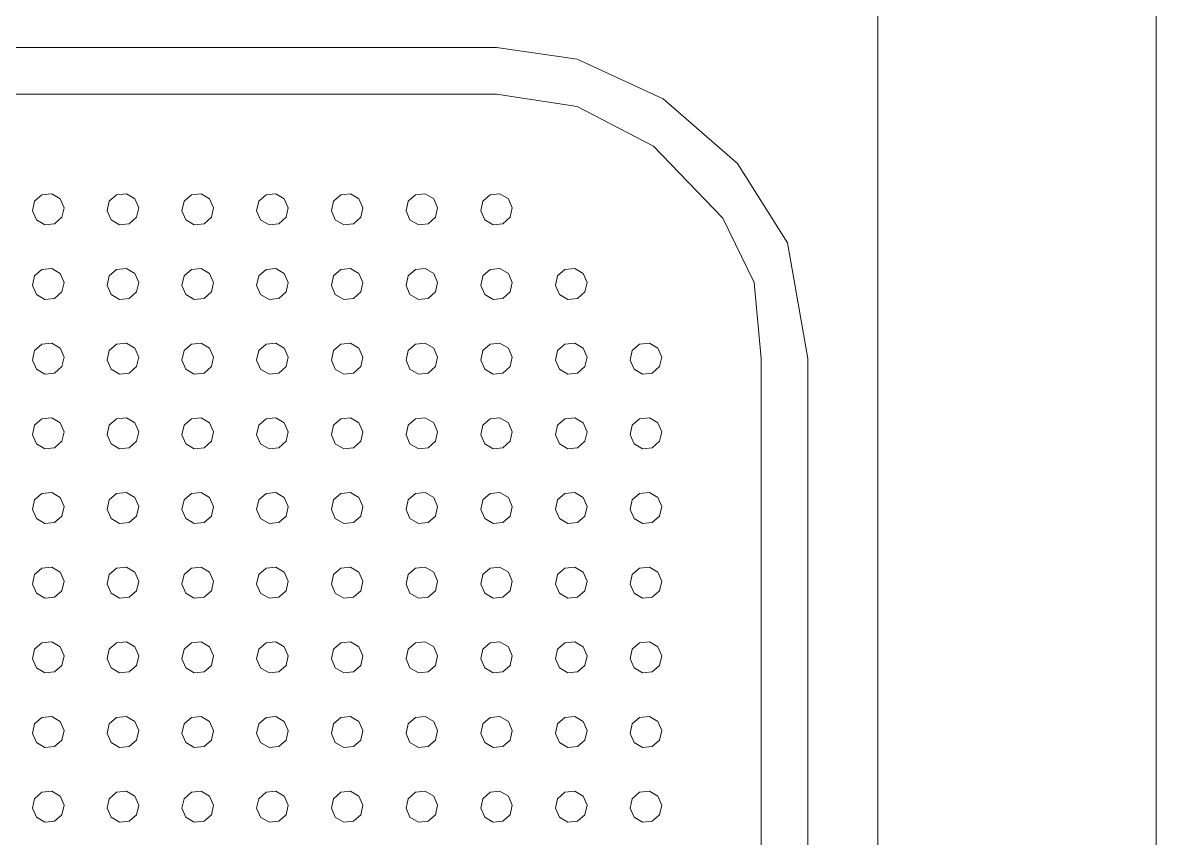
# Model space of a CAD drawing. Header units: millimetres. Extents: x -32 to 1412, y -324 to 2887.
# Drawn here: x 1036.881 to 1037.491, y 2053.491 to 2053.931 of the extents above; entities that cross this region are included whole.
import ezdxf

# ---------------------------------------------------------------- set-up
doc = ezdxf.new("R2010")
doc.units = ezdxf.units.MM
doc.header["$LTSCALE"] = 0.5
doc.layers.add('arquitetura', color=252, linetype='CONTINUOUS', lineweight=5)

msp = doc.modelspace()

# ---------------------------------------------------------------- linework, layer by layer
at = {"layer": 'arquitetura', "color": 252}
for p, q in [((1037.34123, 2053.20913), (1037.34123, 2054.90913)), ((1037.49123, 2053.05913), (1037.49123, 2054.90913)), ((1037.34123, 2053.95913), (1037.34123, 2053.20913)), ((1036.64527, 2053.91767), (1037.13581, 2053.91767)), ((1037.13581, 2053.91767), (1037.17924, 2053.9113)), ((1037.17924, 2053.9113), (1037.2256, 2053.88992)), ((1036.67043, 2053.89251), (1037.13581, 2053.89251)), ((1037.13581, 2053.89251), (1037.17924, 2053.88589)), ((1037.2256, 2053.88992), (1037.26555, 2053.85516)), ((1037.17924, 2053.88589), (1037.22035, 2053.86451)), ((1037.22035, 2053.86451), (1037.25774, 2053.82571)), ((1037.26555, 2053.85516), (1037.29257, 2053.81242)), ((1036.88582, 2053.82964), (1036.88696, 2053.83479)), ((1036.88696, 2053.83479), (1036.8909, 2053.83829)), ((1036.8909, 2053.83829), (1036.89616, 2053.8388)), ((1036.89616, 2053.8388), (1036.9007, 2053.83613)), ((1036.9007, 2053.83613), (1036.90281, 2053.83129)), ((1036.92607, 2053.82964), (1036.92721, 2053.83479)), ((1036.92721, 2053.83479), (1036.93115, 2053.83829)), ((1036.93115, 2053.83829), (1036.9364, 2053.8388)), ((1036.9364, 2053.8388), (1036.94095, 2053.83613)), ((1036.94095, 2053.83613), (1036.94306, 2053.83129)), ((1036.96632, 2053.82964), (1036.96746, 2053.83479)), ((1036.96746, 2053.83479), (1036.9714, 2053.83829)), ((1036.9714, 2053.83829), (1036.97665, 2053.8388)), ((1036.97665, 2053.8388), (1036.9812, 2053.83613)), ((1036.9812, 2053.83613), (1036.98331, 2053.83129)), ((1037.00657, 2053.82964), (1037.00771, 2053.83479)), ((1037.00771, 2053.83479), (1037.01165, 2053.83829)), ((1037.01165, 2053.83829), (1037.0169, 2053.8388)), ((1037.0169, 2053.8388), (1037.02145, 2053.83613)), ((1037.02145, 2053.83613), (1037.02356, 2053.83129)), ((1037.04682, 2053.82964), (1037.04795, 2053.83479)), ((1037.04795, 2053.83479), (1037.0519, 2053.83829)), ((1037.0519, 2053.83829), (1037.05715, 2053.8388)), ((1037.05715, 2053.8388), (1037.0617, 2053.83613)), ((1037.0617, 2053.83613), (1037.06381, 2053.83129)), ((1037.08707, 2053.82964), (1037.0882, 2053.83479)), ((1037.0882, 2053.83479), (1037.09215, 2053.83829)), ((1037.09215, 2053.83829), (1037.0974, 2053.8388)), ((1037.0974, 2053.8388), (1037.10195, 2053.83613)), ((1037.10195, 2053.83613), (1037.10406, 2053.83129)), ((1037.12732, 2053.82964), (1037.12845, 2053.83479)), ((1037.12845, 2053.83479), (1037.1324, 2053.83829)), ((1037.1324, 2053.83829), (1037.13765, 2053.8388)), ((1037.13765, 2053.8388), (1037.1422, 2053.83613)), ((1037.1422, 2053.83613), (1037.14431, 2053.83129)), ((1036.88793, 2053.8248), (1036.88582, 2053.82964)), ((1036.90281, 2053.83129), (1036.90168, 2053.82614)), ((1036.92818, 2053.8248), (1036.92607, 2053.82964)), ((1036.94306, 2053.83129), (1036.94193, 2053.82614)), ((1036.96843, 2053.8248), (1036.96632, 2053.82964)), ((1036.98331, 2053.83129), (1036.98218, 2053.82614)), ((1037.00868, 2053.8248), (1037.00657, 2053.82964)), ((1037.02356, 2053.83129), (1037.02243, 2053.82614)), ((1037.04893, 2053.8248), (1037.04682, 2053.82964)), ((1037.06381, 2053.83129), (1037.06267, 2053.82614)), ((1037.08918, 2053.8248), (1037.08707, 2053.82964)), ((1037.10406, 2053.83129), (1037.10292, 2053.82614)), ((1037.12943, 2053.8248), (1037.12732, 2053.82964)), ((1037.14431, 2053.83129), (1037.14317, 2053.82614)), ((1036.89248, 2053.82213), (1036.88793, 2053.8248)), ((1036.89773, 2053.82264), (1036.89248, 2053.82213)), ((1036.90168, 2053.82614), (1036.89773, 2053.82264)), ((1036.93273, 2053.82213), (1036.92818, 2053.8248)), ((1036.93798, 2053.82264), (1036.93273, 2053.82213)), ((1036.94193, 2053.82614), (1036.93798, 2053.82264)), ((1036.97298, 2053.82213), (1036.96843, 2053.8248)), ((1036.97823, 2053.82264), (1036.97298, 2053.82213)), ((1036.98218, 2053.82614), (1036.97823, 2053.82264)), ((1037.01323, 2053.82213), (1037.00868, 2053.8248)), ((1037.01848, 2053.82264), (1037.01323, 2053.82213)), ((1037.02243, 2053.82614), (1037.01848, 2053.82264)), ((1037.05348, 2053.82213), (1037.04893, 2053.8248)), ((1037.05873, 2053.82264), (1037.05348, 2053.82213)), ((1037.06267, 2053.82614), (1037.05873, 2053.82264)), ((1037.09373, 2053.82213), (1037.08918, 2053.8248)), ((1037.09898, 2053.82264), (1037.09373, 2053.82213)), ((1037.10292, 2053.82614), (1037.09898, 2053.82264)), ((1037.13398, 2053.82213), (1037.12943, 2053.8248)), ((1037.13923, 2053.82264), (1037.13398, 2053.82213)), ((1037.14317, 2053.82614), (1037.13923, 2053.82264)), ((1037.25774, 2053.82571), (1037.27452, 2053.79104)), ((1037.29257, 2053.81242), (1037.30352, 2053.74996)), ((1036.88696, 2053.79454), (1036.8909, 2053.79804)), ((1036.8909, 2053.79804), (1036.89616, 2053.79855)), ((1036.89616, 2053.79855), (1036.9007, 2053.79588)), ((1036.92721, 2053.79454), (1036.93115, 2053.79804)), ((1036.93115, 2053.79804), (1036.9364, 2053.79855)), ((1036.9364, 2053.79855), (1036.94095, 2053.79588)), ((1036.96746, 2053.79454), (1036.9714, 2053.79804)), ((1036.9714, 2053.79804), (1036.97665, 2053.79855)), ((1036.97665, 2053.79855), (1036.9812, 2053.79588)), ((1037.00771, 2053.79454), (1037.01165, 2053.79804)), ((1037.01165, 2053.79804), (1037.0169, 2053.79855)), ((1037.0169, 2053.79855), (1037.02145, 2053.79588)), ((1037.04795, 2053.79454), (1037.0519, 2053.79804)), ((1037.0519, 2053.79804), (1037.05715, 2053.79855)), ((1037.05715, 2053.79855), (1037.0617, 2053.79588)), ((1037.0882, 2053.79454), (1037.09215, 2053.79804)), ((1037.09215, 2053.79804), (1037.0974, 2053.79855)), ((1037.0974, 2053.79855), (1037.10195, 2053.79588)), ((1037.12845, 2053.79454), (1037.1324, 2053.79804)), ((1037.1324, 2053.79804), (1037.13765, 2053.79855)), ((1037.13765, 2053.79855), (1037.1422, 2053.79588)), ((1037.1687, 2053.79454), (1037.17265, 2053.79804)), ((1037.17265, 2053.79804), (1037.1779, 2053.79855)), ((1037.1779, 2053.79855), (1037.18245, 2053.79588)), ((1036.88582, 2053.78939), (1036.88696, 2053.79454)), ((1036.9007, 2053.79588), (1036.90281, 2053.79104)), ((1036.92607, 2053.78939), (1036.92721, 2053.79454)), ((1036.94095, 2053.79588), (1036.94306, 2053.79104)), ((1036.96632, 2053.78939), (1036.96746, 2053.79454)), ((1036.9812, 2053.79588), (1036.98331, 2053.79104)), ((1037.00657, 2053.78939), (1037.00771, 2053.79454)), ((1037.02145, 2053.79588), (1037.02356, 2053.79104)), ((1037.04682, 2053.78939), (1037.04795, 2053.79454)), ((1037.0617, 2053.79588), (1037.06381, 2053.79104)), ((1037.08707, 2053.78939), (1037.0882, 2053.79454)), ((1037.10195, 2053.79588), (1037.10406, 2053.79104)), ((1037.12732, 2053.78939), (1037.12845, 2053.79454)), ((1037.1422, 2053.79588), (1037.14431, 2053.79104)), ((1037.16757, 2053.78939), (1037.1687, 2053.79454)), ((1037.18245, 2053.79588), (1037.18456, 2053.79104)), ((1036.88793, 2053.78455), (1036.88582, 2053.78939)), ((1036.90168, 2053.78589), (1036.89773, 2053.78239)), ((1036.90281, 2053.79104), (1036.90168, 2053.78589)), ((1036.92818, 2053.78455), (1036.92607, 2053.78939)), ((1036.94193, 2053.78589), (1036.93798, 2053.78239)), ((1036.94306, 2053.79104), (1036.94193, 2053.78589)), ((1036.96843, 2053.78455), (1036.96632, 2053.78939)), ((1036.98218, 2053.78589), (1036.97823, 2053.78239)), ((1036.98331, 2053.79104), (1036.98218, 2053.78589)), ((1037.00868, 2053.78455), (1037.00657, 2053.78939)), ((1037.02243, 2053.78589), (1037.01848, 2053.78239)), ((1037.02356, 2053.79104), (1037.02243, 2053.78589)), ((1037.04893, 2053.78455), (1037.04682, 2053.78939)), ((1037.06267, 2053.78589), (1037.05873, 2053.78239)), ((1037.06381, 2053.79104), (1037.06267, 2053.78589)), ((1037.08918, 2053.78455), (1037.08707, 2053.78939)), ((1037.10292, 2053.78589), (1037.09898, 2053.78239)), ((1037.10406, 2053.79104), (1037.10292, 2053.78589)), ((1037.12943, 2053.78455), (1037.12732, 2053.78939)), ((1037.14317, 2053.78589), (1037.13923, 2053.78239)), ((1037.14431, 2053.79104), (1037.14317, 2053.78589)), ((1037.16968, 2053.78455), (1037.16757, 2053.78939)), ((1037.18342, 2053.78589), (1037.17948, 2053.78239)), ((1037.18456, 2053.79104), (1037.18342, 2053.78589)), ((1037.27452, 2053.79104), (1037.27836, 2053.74996)), ((1036.89248, 2053.78188), (1036.88793, 2053.78455)), ((1036.89773, 2053.78239), (1036.89248, 2053.78188)), ((1036.93273, 2053.78188), (1036.92818, 2053.78455)), ((1036.93798, 2053.78239), (1036.93273, 2053.78188)), ((1036.97298, 2053.78188), (1036.96843, 2053.78455)), ((1036.97823, 2053.78239), (1036.97298, 2053.78188)), ((1037.01323, 2053.78188), (1037.00868, 2053.78455)), ((1037.01848, 2053.78239), (1037.01323, 2053.78188)), ((1037.05348, 2053.78188), (1037.04893, 2053.78455)), ((1037.05873, 2053.78239), (1037.05348, 2053.78188)), ((1037.09373, 2053.78188), (1037.08918, 2053.78455)), ((1037.09898, 2053.78239), (1037.09373, 2053.78188)), ((1037.13398, 2053.78188), (1037.12943, 2053.78455)), ((1037.13923, 2053.78239), (1037.13398, 2053.78188)), ((1037.17423, 2053.78188), (1037.16968, 2053.78455)), ((1037.17948, 2053.78239), (1037.17423, 2053.78188)), ((1036.88696, 2053.75429), (1036.8909, 2053.75779)), ((1036.8909, 2053.75779), (1036.89616, 2053.7583)), ((1036.89616, 2053.7583), (1036.9007, 2053.75563)), ((1036.9007, 2053.75563), (1036.90281, 2053.75079)), ((1036.92721, 2053.75429), (1036.93115, 2053.75779)), ((1036.93115, 2053.75779), (1036.9364, 2053.7583)), ((1036.9364, 2053.7583), (1036.94095, 2053.75563)), ((1036.94095, 2053.75563), (1036.94306, 2053.75079)), ((1036.96746, 2053.75429), (1036.9714, 2053.75779)), ((1036.9714, 2053.75779), (1036.97665, 2053.7583)), ((1036.97665, 2053.7583), (1036.9812, 2053.75563)), ((1036.9812, 2053.75563), (1036.98331, 2053.75079)), ((1037.00771, 2053.75429), (1037.01165, 2053.75779)), ((1037.01165, 2053.75779), (1037.0169, 2053.7583)), ((1037.0169, 2053.7583), (1037.02145, 2053.75563)), ((1037.02145, 2053.75563), (1037.02356, 2053.75079)), ((1037.04795, 2053.75429), (1037.0519, 2053.75779)), ((1037.0519, 2053.75779), (1037.05715, 2053.7583)), ((1037.05715, 2053.7583), (1037.0617, 2053.75563)), ((1037.0617, 2053.75563), (1037.06381, 2053.75079)), ((1037.0882, 2053.75429), (1037.09215, 2053.75779)), ((1037.09215, 2053.75779), (1037.0974, 2053.7583)), ((1037.0974, 2053.7583), (1037.10195, 2053.75563)), ((1037.10195, 2053.75563), (1037.10406, 2053.75079)), ((1037.12845, 2053.75429), (1037.1324, 2053.75779)), ((1037.1324, 2053.75779), (1037.13765, 2053.7583)), ((1037.13765, 2053.7583), (1037.1422, 2053.75563)), ((1037.1422, 2053.75563), (1037.14431, 2053.75079)), ((1037.1687, 2053.75429), (1037.17265, 2053.75779)), ((1037.17265, 2053.75779), (1037.1779, 2053.7583)), ((1037.1779, 2053.7583), (1037.18245, 2053.75563)), ((1037.18245, 2053.75563), (1037.18456, 2053.75079)), ((1037.20895, 2053.75429), (1037.2129, 2053.75779)), ((1037.2129, 2053.75779), (1037.21815, 2053.7583)), ((1037.21815, 2053.7583), (1037.2227, 2053.75563)), ((1037.2227, 2053.75563), (1037.22481, 2053.75079)), ((1036.88582, 2053.74914), (1036.88696, 2053.75429)), ((1036.88793, 2053.7443), (1036.88582, 2053.74914)), ((1036.90281, 2053.75079), (1036.90168, 2053.74564)), ((1036.92607, 2053.74914), (1036.92721, 2053.75429)), ((1036.92818, 2053.7443), (1036.92607, 2053.74914)), ((1036.94306, 2053.75079), (1036.94193, 2053.74564)), ((1036.96632, 2053.74914), (1036.96746, 2053.75429)), ((1036.96843, 2053.7443), (1036.96632, 2053.74914)), ((1036.98331, 2053.75079), (1036.98218, 2053.74564)), ((1037.00657, 2053.74914), (1037.00771, 2053.75429)), ((1037.00868, 2053.7443), (1037.00657, 2053.74914)), ((1037.02356, 2053.75079), (1037.02243, 2053.74564)), ((1037.04682, 2053.74914), (1037.04795, 2053.75429)), ((1037.04893, 2053.7443), (1037.04682, 2053.74914)), ((1037.06381, 2053.75079), (1037.06267, 2053.74564)), ((1037.08707, 2053.74914), (1037.0882, 2053.75429)), ((1037.08918, 2053.7443), (1037.08707, 2053.74914)), ((1037.10406, 2053.75079), (1037.10292, 2053.74564)), ((1037.12732, 2053.74914), (1037.12845, 2053.75429)), ((1037.12943, 2053.7443), (1037.12732, 2053.74914)), ((1037.14431, 2053.75079), (1037.14317, 2053.74564)), ((1037.16757, 2053.74914), (1037.1687, 2053.75429)), ((1037.16968, 2053.7443), (1037.16757, 2053.74914)), ((1037.18456, 2053.75079), (1037.18342, 2053.74564)), ((1037.20782, 2053.74914), (1037.20895, 2053.75429)), ((1037.20993, 2053.7443), (1037.20782, 2053.74914)), ((1037.22481, 2053.75079), (1037.22367, 2053.74564)), ((1037.27836, 2053.74996), (1037.27836, 2053.28458)), ((1037.30352, 2053.74996), (1037.30352, 2053.25942)), ((1036.89248, 2053.74163), (1036.88793, 2053.7443)), ((1036.90168, 2053.74564), (1036.89773, 2053.74214)), ((1036.93273, 2053.74163), (1036.92818, 2053.7443)), ((1036.94193, 2053.74564), (1036.93798, 2053.74214)), ((1036.97298, 2053.74163), (1036.96843, 2053.7443)), ((1036.98218, 2053.74564), (1036.97823, 2053.74214)), ((1037.01323, 2053.74163), (1037.00868, 2053.7443)), ((1037.02243, 2053.74564), (1037.01848, 2053.74214)), ((1037.05348, 2053.74163), (1037.04893, 2053.7443)), ((1037.06267, 2053.74564), (1037.05873, 2053.74214)), ((1037.09373, 2053.74163), (1037.08918, 2053.7443)), ((1037.10292, 2053.74564), (1037.09898, 2053.74214)), ((1037.13398, 2053.74163), (1037.12943, 2053.7443)), ((1037.14317, 2053.74564), (1037.13923, 2053.74214)), ((1037.17423, 2053.74163), (1037.16968, 2053.7443)), ((1037.18342, 2053.74564), (1037.17948, 2053.74214)), ((1037.21447, 2053.74163), (1037.20993, 2053.7443)), ((1037.22367, 2053.74564), (1037.21973, 2053.74214)), ((1036.89773, 2053.74214), (1036.89248, 2053.74163)), ((1036.93798, 2053.74214), (1036.93273, 2053.74163)), ((1036.97823, 2053.74214), (1036.97298, 2053.74163)), ((1037.01848, 2053.74214), (1037.01323, 2053.74163)), ((1037.05873, 2053.74214), (1037.05348, 2053.74163)), ((1037.09898, 2053.74214), (1037.09373, 2053.74163)), ((1037.13923, 2053.74214), (1037.13398, 2053.74163)), ((1037.17948, 2053.74214), (1037.17423, 2053.74163)), ((1037.21973, 2053.74214), (1037.21447, 2053.74163)), ((1036.88582, 2053.70889), (1036.88696, 2053.71404)), ((1036.88696, 2053.71404), (1036.8909, 2053.71754)), ((1036.8909, 2053.71754), (1036.89616, 2053.71805)), ((1036.89616, 2053.71805), (1036.9007, 2053.71538)), ((1036.9007, 2053.71538), (1036.90281, 2053.71054)), ((1036.92607, 2053.70889), (1036.92721, 2053.71404)), ((1036.92721, 2053.71404), (1036.93115, 2053.71754)), ((1036.93115, 2053.71754), (1036.9364, 2053.71805)), ((1036.9364, 2053.71805), (1036.94095, 2053.71538)), ((1036.94095, 2053.71538), (1036.94306, 2053.71054)), ((1036.96632, 2053.70889), (1036.96746, 2053.71404)), ((1036.96746, 2053.71404), (1036.9714, 2053.71754)), ((1036.9714, 2053.71754), (1036.97665, 2053.71805)), ((1036.97665, 2053.71805), (1036.9812, 2053.71538)), ((1036.9812, 2053.71538), (1036.98331, 2053.71054)), ((1037.00657, 2053.70889), (1037.00771, 2053.71404)), ((1037.00771, 2053.71404), (1037.01165, 2053.71754)), ((1037.01165, 2053.71754), (1037.0169, 2053.71805)), ((1037.0169, 2053.71805), (1037.02145, 2053.71538)), ((1037.02145, 2053.71538), (1037.02356, 2053.71054)), ((1037.04682, 2053.70889), (1037.04795, 2053.71404)), ((1037.04795, 2053.71404), (1037.0519, 2053.71754)), ((1037.0519, 2053.71754), (1037.05715, 2053.71805)), ((1037.05715, 2053.71805), (1037.0617, 2053.71538)), ((1037.0617, 2053.71538), (1037.06381, 2053.71054)), ((1037.08707, 2053.70889), (1037.0882, 2053.71404)), ((1037.0882, 2053.71404), (1037.09215, 2053.71754)), ((1037.09215, 2053.71754), (1037.0974, 2053.71805)), ((1037.0974, 2053.71805), (1037.10195, 2053.71538)), ((1037.10195, 2053.71538), (1037.10406, 2053.71054)), ((1037.12732, 2053.70889), (1037.12845, 2053.71404)), ((1037.12845, 2053.71404), (1037.1324, 2053.71754)), ((1037.1324, 2053.71754), (1037.13765, 2053.71805)), ((1037.13765, 2053.71805), (1037.1422, 2053.71538)), ((1037.1422, 2053.71538), (1037.14431, 2053.71054)), ((1037.16757, 2053.70889), (1037.1687, 2053.71404)), ((1037.1687, 2053.71404), (1037.17265, 2053.71754)), ((1037.17265, 2053.71754), (1037.1779, 2053.71805)), ((1037.1779, 2053.71805), (1037.18245, 2053.71538)), ((1037.18245, 2053.71538), (1037.18456, 2053.71054)), ((1037.20782, 2053.70889), (1037.20895, 2053.71404)), ((1037.20895, 2053.71404), (1037.2129, 2053.71754)), ((1037.2129, 2053.71754), (1037.21815, 2053.71805)), ((1037.21815, 2053.71805), (1037.2227, 2053.71538)), ((1037.2227, 2053.71538), (1037.22481, 2053.71054)), ((1036.88793, 2053.70405), (1036.88582, 2053.70889)), ((1036.90281, 2053.71054), (1036.90168, 2053.70539)), ((1036.92818, 2053.70405), (1036.92607, 2053.70889)), ((1036.94306, 2053.71054), (1036.94193, 2053.70539)), ((1036.96843, 2053.70405), (1036.96632, 2053.70889)), ((1036.98331, 2053.71054), (1036.98218, 2053.70539)), ((1037.00868, 2053.70405), (1037.00657, 2053.70889)), ((1037.02356, 2053.71054), (1037.02243, 2053.70539)), ((1037.04893, 2053.70405), (1037.04682, 2053.70889)), ((1037.06381, 2053.71054), (1037.06267, 2053.70539)), ((1037.08918, 2053.70405), (1037.08707, 2053.70889)), ((1037.10406, 2053.71054), (1037.10292, 2053.70539)), ((1037.12943, 2053.70405), (1037.12732, 2053.70889)), ((1037.14431, 2053.71054), (1037.14317, 2053.70539)), ((1037.16968, 2053.70405), (1037.16757, 2053.70889)), ((1037.18456, 2053.71054), (1037.18342, 2053.70539)), ((1037.20993, 2053.70405), (1037.20782, 2053.70889)), ((1037.22481, 2053.71054), (1037.22367, 2053.70539)), ((1036.89248, 2053.70138), (1036.88793, 2053.70405)), ((1036.89773, 2053.70189), (1036.89248, 2053.70138)), ((1036.90168, 2053.70539), (1036.89773, 2053.70189)), ((1036.93273, 2053.70138), (1036.92818, 2053.70405)), ((1036.93798, 2053.70189), (1036.93273, 2053.70138)), ((1036.94193, 2053.70539), (1036.93798, 2053.70189)), ((1036.97298, 2053.70138), (1036.96843, 2053.70405)), ((1036.97823, 2053.70189), (1036.97298, 2053.70138)), ((1036.98218, 2053.70539), (1036.97823, 2053.70189)), ((1037.01323, 2053.70138), (1037.00868, 2053.70405)), ((1037.01848, 2053.70189), (1037.01323, 2053.70138)), ((1037.02243, 2053.70539), (1037.01848, 2053.70189)), ((1037.05348, 2053.70138), (1037.04893, 2053.70405)), ((1037.05873, 2053.70189), (1037.05348, 2053.70138)), ((1037.06267, 2053.70539), (1037.05873, 2053.70189)), ((1037.09373, 2053.70138), (1037.08918, 2053.70405)), ((1037.09898, 2053.70189), (1037.09373, 2053.70138)), ((1037.10292, 2053.70539), (1037.09898, 2053.70189)), ((1037.13398, 2053.70138), (1037.12943, 2053.70405)), ((1037.13923, 2053.70189), (1037.13398, 2053.70138)), ((1037.14317, 2053.70539), (1037.13923, 2053.70189)), ((1037.17423, 2053.70138), (1037.16968, 2053.70405)), ((1037.17948, 2053.70189), (1037.17423, 2053.70138)), ((1037.18342, 2053.70539), (1037.17948, 2053.70189)), ((1037.21447, 2053.70138), (1037.20993, 2053.70405)), ((1037.21973, 2053.70189), (1037.21447, 2053.70138)), ((1037.22367, 2053.70539), (1037.21973, 2053.70189)), ((1036.88696, 2053.67379), (1036.8909, 2053.67729)), ((1036.8909, 2053.67729), (1036.89616, 2053.6778)), ((1036.89616, 2053.6778), (1036.9007, 2053.67513)), ((1036.92721, 2053.67379), (1036.93115, 2053.67729)), ((1036.93115, 2053.67729), (1036.9364, 2053.6778)), ((1036.9364, 2053.6778), (1036.94095, 2053.67513)), ((1036.96746, 2053.67379), (1036.9714, 2053.67729)), ((1036.9714, 2053.67729), (1036.97665, 2053.6778)), ((1036.97665, 2053.6778), (1036.9812, 2053.67513)), ((1037.00771, 2053.67379), (1037.01165, 2053.67729)), ((1037.01165, 2053.67729), (1037.0169, 2053.6778)), ((1037.0169, 2053.6778), (1037.02145, 2053.67513)), ((1037.04795, 2053.67379), (1037.0519, 2053.67729)), ((1037.0519, 2053.67729), (1037.05715, 2053.6778)), ((1037.05715, 2053.6778), (1037.0617, 2053.67513)), ((1037.0882, 2053.67379), (1037.09215, 2053.67729)), ((1037.09215, 2053.67729), (1037.0974, 2053.6778)), ((1037.0974, 2053.6778), (1037.10195, 2053.67513)), ((1037.12845, 2053.67379), (1037.1324, 2053.67729)), ((1037.1324, 2053.67729), (1037.13765, 2053.6778)), ((1037.13765, 2053.6778), (1037.1422, 2053.67513)), ((1037.1687, 2053.67379), (1037.17265, 2053.67729)), ((1037.17265, 2053.67729), (1037.1779, 2053.6778)), ((1037.1779, 2053.6778), (1037.18245, 2053.67513)), ((1037.20895, 2053.67379), (1037.2129, 2053.67729)), ((1037.2129, 2053.67729), (1037.21815, 2053.6778)), ((1037.21815, 2053.6778), (1037.2227, 2053.67513)), ((1036.88582, 2053.66864), (1036.88696, 2053.67379)), ((1036.9007, 2053.67513), (1036.90281, 2053.67029)), ((1036.90281, 2053.67029), (1036.90168, 2053.66514)), ((1036.92607, 2053.66864), (1036.92721, 2053.67379)), ((1036.94095, 2053.67513), (1036.94306, 2053.67029)), ((1036.94306, 2053.67029), (1036.94193, 2053.66514)), ((1036.96632, 2053.66864), (1036.96746, 2053.67379)), ((1036.9812, 2053.67513), (1036.98331, 2053.67029)), ((1036.98331, 2053.67029), (1036.98218, 2053.66514)), ((1037.00657, 2053.66864), (1037.00771, 2053.67379)), ((1037.02145, 2053.67513), (1037.02356, 2053.67029)), ((1037.02356, 2053.67029), (1037.02243, 2053.66514)), ((1037.04682, 2053.66864), (1037.04795, 2053.67379)), ((1037.0617, 2053.67513), (1037.06381, 2053.67029)), ((1037.06381, 2053.67029), (1037.06267, 2053.66514)), ((1037.08707, 2053.66864), (1037.0882, 2053.67379)), ((1037.10195, 2053.67513), (1037.10406, 2053.67029)), ((1037.10406, 2053.67029), (1037.10292, 2053.66514)), ((1037.12732, 2053.66864), (1037.12845, 2053.67379)), ((1037.1422, 2053.67513), (1037.14431, 2053.67029)), ((1037.14431, 2053.67029), (1037.14317, 2053.66514)), ((1037.16757, 2053.66864), (1037.1687, 2053.67379)), ((1037.18245, 2053.67513), (1037.18456, 2053.67029)), ((1037.18456, 2053.67029), (1037.18342, 2053.66514)), ((1037.20782, 2053.66864), (1037.20895, 2053.67379)), ((1037.2227, 2053.67513), (1037.22481, 2053.67029)), ((1037.22481, 2053.67029), (1037.22367, 2053.66514)), ((1036.88793, 2053.6638), (1036.88582, 2053.66864)), ((1036.89248, 2053.66113), (1036.88793, 2053.6638)), ((1036.90168, 2053.66514), (1036.89773, 2053.66164)), ((1036.92818, 2053.6638), (1036.92607, 2053.66864)), ((1036.93273, 2053.66113), (1036.92818, 2053.6638)), ((1036.94193, 2053.66514), (1036.93798, 2053.66164)), ((1036.96843, 2053.6638), (1036.96632, 2053.66864)), ((1036.97298, 2053.66113), (1036.96843, 2053.6638)), ((1036.98218, 2053.66514), (1036.97823, 2053.66164)), ((1037.00868, 2053.6638), (1037.00657, 2053.66864)), ((1037.01323, 2053.66113), (1037.00868, 2053.6638)), ((1037.02243, 2053.66514), (1037.01848, 2053.66164)), ((1037.04893, 2053.6638), (1037.04682, 2053.66864)), ((1037.05348, 2053.66113), (1037.04893, 2053.6638)), ((1037.06267, 2053.66514), (1037.05873, 2053.66164)), ((1037.08918, 2053.6638), (1037.08707, 2053.66864)), ((1037.09373, 2053.66113), (1037.08918, 2053.6638)), ((1037.10292, 2053.66514), (1037.09898, 2053.66164)), ((1037.12943, 2053.6638), (1037.12732, 2053.66864)), ((1037.13398, 2053.66113), (1037.12943, 2053.6638)), ((1037.14317, 2053.66514), (1037.13923, 2053.66164)), ((1037.16968, 2053.6638), (1037.16757, 2053.66864)), ((1037.17423, 2053.66113), (1037.16968, 2053.6638)), ((1037.18342, 2053.66514), (1037.17948, 2053.66164)), ((1037.20993, 2053.6638), (1037.20782, 2053.66864)), ((1037.21447, 2053.66113), (1037.20993, 2053.6638)), ((1037.22367, 2053.66514), (1037.21973, 2053.66164)), ((1036.89773, 2053.66164), (1036.89248, 2053.66113)), ((1036.93798, 2053.66164), (1036.93273, 2053.66113)), ((1036.97823, 2053.66164), (1036.97298, 2053.66113)), ((1037.01848, 2053.66164), (1037.01323, 2053.66113)), ((1037.05873, 2053.66164), (1037.05348, 2053.66113)), ((1037.09898, 2053.66164), (1037.09373, 2053.66113)), ((1037.13923, 2053.66164), (1037.13398, 2053.66113)), ((1037.17948, 2053.66164), (1037.17423, 2053.66113)), ((1037.21973, 2053.66164), (1037.21447, 2053.66113)), ((1036.88582, 2053.62839), (1036.88696, 2053.63354)), ((1036.88696, 2053.63354), (1036.8909, 2053.63704)), ((1036.8909, 2053.63704), (1036.89616, 2053.63755)), ((1036.89616, 2053.63755), (1036.9007, 2053.63488)), ((1036.9007, 2053.63488), (1036.90281, 2053.63004)), ((1036.92607, 2053.62839), (1036.92721, 2053.63354)), ((1036.92721, 2053.63354), (1036.93115, 2053.63704)), ((1036.93115, 2053.63704), (1036.9364, 2053.63755)), ((1036.9364, 2053.63755), (1036.94095, 2053.63488)), ((1036.94095, 2053.63488), (1036.94306, 2053.63004)), ((1036.96632, 2053.62839), (1036.96746, 2053.63354)), ((1036.96746, 2053.63354), (1036.9714, 2053.63704)), ((1036.9714, 2053.63704), (1036.97665, 2053.63755)), ((1036.97665, 2053.63755), (1036.9812, 2053.63488)), ((1036.9812, 2053.63488), (1036.98331, 2053.63004)), ((1037.00657, 2053.62839), (1037.00771, 2053.63354)), ((1037.00771, 2053.63354), (1037.01165, 2053.63704)), ((1037.01165, 2053.63704), (1037.0169, 2053.63755)), ((1037.0169, 2053.63755), (1037.02145, 2053.63488)), ((1037.02145, 2053.63488), (1037.02356, 2053.63004)), ((1037.04682, 2053.62839), (1037.04795, 2053.63354)), ((1037.04795, 2053.63354), (1037.0519, 2053.63704)), ((1037.0519, 2053.63704), (1037.05715, 2053.63755)), ((1037.05715, 2053.63755), (1037.0617, 2053.63488)), ((1037.0617, 2053.63488), (1037.06381, 2053.63004)), ((1037.08707, 2053.62839), (1037.0882, 2053.63354)), ((1037.0882, 2053.63354), (1037.09215, 2053.63704)), ((1037.09215, 2053.63704), (1037.0974, 2053.63755)), ((1037.0974, 2053.63755), (1037.10195, 2053.63488)), ((1037.10195, 2053.63488), (1037.10406, 2053.63004)), ((1037.12732, 2053.62839), (1037.12845, 2053.63354)), ((1037.12845, 2053.63354), (1037.1324, 2053.63704)), ((1037.1324, 2053.63704), (1037.13765, 2053.63755)), ((1037.13765, 2053.63755), (1037.1422, 2053.63488)), ((1037.1422, 2053.63488), (1037.14431, 2053.63004)), ((1037.16757, 2053.62839), (1037.1687, 2053.63354)), ((1037.1687, 2053.63354), (1037.17265, 2053.63704)), ((1037.17265, 2053.63704), (1037.1779, 2053.63755)), ((1037.1779, 2053.63755), (1037.18245, 2053.63488)), ((1037.18245, 2053.63488), (1037.18456, 2053.63004)), ((1037.20782, 2053.62839), (1037.20895, 2053.63354)), ((1037.20895, 2053.63354), (1037.2129, 2053.63704)), ((1037.2129, 2053.63704), (1037.21815, 2053.63755)), ((1037.21815, 2053.63755), (1037.2227, 2053.63488)), ((1037.2227, 2053.63488), (1037.22481, 2053.63004)), ((1036.88793, 2053.62355), (1036.88582, 2053.62839)), ((1036.90281, 2053.63004), (1036.90168, 2053.62489)), ((1036.92818, 2053.62355), (1036.92607, 2053.62839)), ((1036.94306, 2053.63004), (1036.94193, 2053.62489)), ((1036.96843, 2053.62355), (1036.96632, 2053.62839)), ((1036.98331, 2053.63004), (1036.98218, 2053.62489)), ((1037.00868, 2053.62355), (1037.00657, 2053.62839)), ((1037.02356, 2053.63004), (1037.02243, 2053.62489)), ((1037.04893, 2053.62355), (1037.04682, 2053.62839)), ((1037.06381, 2053.63004), (1037.06267, 2053.62489)), ((1037.08918, 2053.62355), (1037.08707, 2053.62839)), ((1037.10406, 2053.63004), (1037.10292, 2053.62489)), ((1037.12943, 2053.62355), (1037.12732, 2053.62839)), ((1037.14431, 2053.63004), (1037.14317, 2053.62489)), ((1037.16968, 2053.62355), (1037.16757, 2053.62839)), ((1037.18456, 2053.63004), (1037.18342, 2053.62489)), ((1037.20993, 2053.62355), (1037.20782, 2053.62839)), ((1037.22481, 2053.63004), (1037.22367, 2053.62489)), ((1036.89248, 2053.62088), (1036.88793, 2053.62355)), ((1036.89773, 2053.62139), (1036.89248, 2053.62088)), ((1036.90168, 2053.62489), (1036.89773, 2053.62139)), ((1036.93273, 2053.62088), (1036.92818, 2053.62355)), ((1036.93798, 2053.62139), (1036.93273, 2053.62088)), ((1036.94193, 2053.62489), (1036.93798, 2053.62139)), ((1036.97298, 2053.62088), (1036.96843, 2053.62355)), ((1036.97823, 2053.62139), (1036.97298, 2053.62088)), ((1036.98218, 2053.62489), (1036.97823, 2053.62139)), ((1037.01323, 2053.62088), (1037.00868, 2053.62355)), ((1037.01848, 2053.62139), (1037.01323, 2053.62088)), ((1037.02243, 2053.62489), (1037.01848, 2053.62139)), ((1037.05348, 2053.62088), (1037.04893, 2053.62355)), ((1037.05873, 2053.62139), (1037.05348, 2053.62088)), ((1037.06267, 2053.62489), (1037.05873, 2053.62139)), ((1037.09373, 2053.62088), (1037.08918, 2053.62355)), ((1037.09898, 2053.62139), (1037.09373, 2053.62088)), ((1037.10292, 2053.62489), (1037.09898, 2053.62139)), ((1037.13398, 2053.62088), (1037.12943, 2053.62355)), ((1037.13923, 2053.62139), (1037.13398, 2053.62088)), ((1037.14317, 2053.62489), (1037.13923, 2053.62139)), ((1037.17423, 2053.62088), (1037.16968, 2053.62355)), ((1037.17948, 2053.62139), (1037.17423, 2053.62088)), ((1037.18342, 2053.62489), (1037.17948, 2053.62139)), ((1037.21447, 2053.62088), (1037.20993, 2053.62355)), ((1037.21973, 2053.62139), (1037.21447, 2053.62088)), ((1037.22367, 2053.62489), (1037.21973, 2053.62139)), ((1036.88696, 2053.59329), (1036.8909, 2053.59679)), ((1036.8909, 2053.59679), (1036.89616, 2053.5973)), ((1036.89616, 2053.5973), (1036.9007, 2053.59463)), ((1036.92721, 2053.59329), (1036.93115, 2053.59679)), ((1036.93115, 2053.59679), (1036.9364, 2053.5973)), ((1036.9364, 2053.5973), (1036.94095, 2053.59463)), ((1036.96746, 2053.59329), (1036.9714, 2053.59679)), ((1036.9714, 2053.59679), (1036.97665, 2053.5973)), ((1036.97665, 2053.5973), (1036.9812, 2053.59463)), ((1037.00771, 2053.59329), (1037.01165, 2053.59679)), ((1037.01165, 2053.59679), (1037.0169, 2053.5973)), ((1037.0169, 2053.5973), (1037.02145, 2053.59463)), ((1037.04795, 2053.59329), (1037.0519, 2053.59679)), ((1037.0519, 2053.59679), (1037.05715, 2053.5973)), ((1037.05715, 2053.5973), (1037.0617, 2053.59463)), ((1037.0882, 2053.59329), (1037.09215, 2053.59679)), ((1037.09215, 2053.59679), (1037.0974, 2053.5973)), ((1037.0974, 2053.5973), (1037.10195, 2053.59463)), ((1037.12845, 2053.59329), (1037.1324, 2053.59679)), ((1037.1324, 2053.59679), (1037.13765, 2053.5973)), ((1037.13765, 2053.5973), (1037.1422, 2053.59463)), ((1037.1687, 2053.59329), (1037.17265, 2053.59679)), ((1037.17265, 2053.59679), (1037.1779, 2053.5973)), ((1037.1779, 2053.5973), (1037.18245, 2053.59463)), ((1037.20895, 2053.59329), (1037.2129, 2053.59679)), ((1037.2129, 2053.59679), (1037.21815, 2053.5973)), ((1037.21815, 2053.5973), (1037.2227, 2053.59463)), ((1036.88582, 2053.58814), (1036.88696, 2053.59329)), ((1036.9007, 2053.59463), (1036.90281, 2053.58979)), ((1036.92607, 2053.58814), (1036.92721, 2053.59329)), ((1036.94095, 2053.59463), (1036.94306, 2053.58979)), ((1036.96632, 2053.58814), (1036.96746, 2053.59329)), ((1036.9812, 2053.59463), (1036.98331, 2053.58979)), ((1037.00657, 2053.58814), (1037.00771, 2053.59329)), ((1037.02145, 2053.59463), (1037.02356, 2053.58979)), ((1037.04682, 2053.58814), (1037.04795, 2053.59329)), ((1037.0617, 2053.59463), (1037.06381, 2053.58979)), ((1037.08707, 2053.58814), (1037.0882, 2053.59329)), ((1037.10195, 2053.59463), (1037.10406, 2053.58979)), ((1037.12732, 2053.58814), (1037.12845, 2053.59329)), ((1037.1422, 2053.59463), (1037.14431, 2053.58979)), ((1037.16757, 2053.58814), (1037.1687, 2053.59329)), ((1037.18245, 2053.59463), (1037.18456, 2053.58979)), ((1037.20782, 2053.58814), (1037.20895, 2053.59329)), ((1037.2227, 2053.59463), (1037.22481, 2053.58979)), ((1036.88793, 2053.5833), (1036.88582, 2053.58814)), ((1036.90168, 2053.58464), (1036.89773, 2053.58114)), ((1036.90281, 2053.58979), (1036.90168, 2053.58464)), ((1036.92818, 2053.5833), (1036.92607, 2053.58814)), ((1036.94193, 2053.58464), (1036.93798, 2053.58114)), ((1036.94306, 2053.58979), (1036.94193, 2053.58464)), ((1036.96843, 2053.5833), (1036.96632, 2053.58814)), ((1036.98218, 2053.58464), (1036.97823, 2053.58114)), ((1036.98331, 2053.58979), (1036.98218, 2053.58464)), ((1037.00868, 2053.5833), (1037.00657, 2053.58814)), ((1037.02243, 2053.58464), (1037.01848, 2053.58114)), ((1037.02356, 2053.58979), (1037.02243, 2053.58464)), ((1037.04893, 2053.5833), (1037.04682, 2053.58814)), ((1037.06267, 2053.58464), (1037.05873, 2053.58114)), ((1037.06381, 2053.58979), (1037.06267, 2053.58464)), ((1037.08918, 2053.5833), (1037.08707, 2053.58814)), ((1037.10292, 2053.58464), (1037.09898, 2053.58114)), ((1037.10406, 2053.58979), (1037.10292, 2053.58464)), ((1037.12943, 2053.5833), (1037.12732, 2053.58814)), ((1037.14317, 2053.58464), (1037.13923, 2053.58114)), ((1037.14431, 2053.58979), (1037.14317, 2053.58464)), ((1037.16968, 2053.5833), (1037.16757, 2053.58814)), ((1037.18342, 2053.58464), (1037.17948, 2053.58114)), ((1037.18456, 2053.58979), (1037.18342, 2053.58464)), ((1037.20993, 2053.5833), (1037.20782, 2053.58814)), ((1037.22367, 2053.58464), (1037.21973, 2053.58114)), ((1037.22481, 2053.58979), (1037.22367, 2053.58464)), ((1036.89248, 2053.58063), (1036.88793, 2053.5833)), ((1036.89773, 2053.58114), (1036.89248, 2053.58063)), ((1036.93273, 2053.58063), (1036.92818, 2053.5833)), ((1036.93798, 2053.58114), (1036.93273, 2053.58063)), ((1036.97298, 2053.58063), (1036.96843, 2053.5833)), ((1036.97823, 2053.58114), (1036.97298, 2053.58063)), ((1037.01323, 2053.58063), (1037.00868, 2053.5833)), ((1037.01848, 2053.58114), (1037.01323, 2053.58063)), ((1037.05348, 2053.58063), (1037.04893, 2053.5833)), ((1037.05873, 2053.58114), (1037.05348, 2053.58063)), ((1037.09373, 2053.58063), (1037.08918, 2053.5833)), ((1037.09898, 2053.58114), (1037.09373, 2053.58063)), ((1037.13398, 2053.58063), (1037.12943, 2053.5833)), ((1037.13923, 2053.58114), (1037.13398, 2053.58063)), ((1037.17423, 2053.58063), (1037.16968, 2053.5833)), ((1037.17948, 2053.58114), (1037.17423, 2053.58063)), ((1037.21447, 2053.58063), (1037.20993, 2053.5833)), ((1037.21973, 2053.58114), (1037.21447, 2053.58063)), ((1036.88696, 2053.55304), (1036.8909, 2053.55654)), ((1036.8909, 2053.55654), (1036.89616, 2053.55705)), ((1036.89616, 2053.55705), (1036.9007, 2053.55438)), ((1036.9007, 2053.55438), (1036.90281, 2053.54955)), ((1036.92721, 2053.55304), (1036.93115, 2053.55654)), ((1036.93115, 2053.55654), (1036.9364, 2053.55705)), ((1036.9364, 2053.55705), (1036.94095, 2053.55438)), ((1036.94095, 2053.55438), (1036.94306, 2053.54955)), ((1036.96746, 2053.55304), (1036.9714, 2053.55654)), ((1036.9714, 2053.55654), (1036.97665, 2053.55705)), ((1036.97665, 2053.55705), (1036.9812, 2053.55438)), ((1036.9812, 2053.55438), (1036.98331, 2053.54955)), ((1037.00771, 2053.55304), (1037.01165, 2053.55654)), ((1037.01165, 2053.55654), (1037.0169, 2053.55705)), ((1037.0169, 2053.55705), (1037.02145, 2053.55438)), ((1037.02145, 2053.55438), (1037.02356, 2053.54955)), ((1037.04795, 2053.55304), (1037.0519, 2053.55654)), ((1037.0519, 2053.55654), (1037.05715, 2053.55705)), ((1037.05715, 2053.55705), (1037.0617, 2053.55438)), ((1037.0617, 2053.55438), (1037.06381, 2053.54955)), ((1037.0882, 2053.55304), (1037.09215, 2053.55654)), ((1037.09215, 2053.55654), (1037.0974, 2053.55705)), ((1037.0974, 2053.55705), (1037.10195, 2053.55438)), ((1037.10195, 2053.55438), (1037.10406, 2053.54955)), ((1037.12845, 2053.55304), (1037.1324, 2053.55654)), ((1037.1324, 2053.55654), (1037.13765, 2053.55705)), ((1037.13765, 2053.55705), (1037.1422, 2053.55438)), ((1037.1422, 2053.55438), (1037.14431, 2053.54955)), ((1037.1687, 2053.55304), (1037.17265, 2053.55654)), ((1037.17265, 2053.55654), (1037.1779, 2053.55705)), ((1037.1779, 2053.55705), (1037.18245, 2053.55438)), ((1037.18245, 2053.55438), (1037.18456, 2053.54955)), ((1037.20895, 2053.55304), (1037.2129, 2053.55654)), ((1037.2129, 2053.55654), (1037.21815, 2053.55705)), ((1037.21815, 2053.55705), (1037.2227, 2053.55438)), ((1037.2227, 2053.55438), (1037.22481, 2053.54955)), ((1036.88582, 2053.54789), (1036.88696, 2053.55304)), ((1036.88793, 2053.54305), (1036.88582, 2053.54789)), ((1036.90281, 2053.54955), (1036.90168, 2053.54439)), ((1036.92607, 2053.54789), (1036.92721, 2053.55304)), ((1036.92818, 2053.54305), (1036.92607, 2053.54789)), ((1036.94306, 2053.54955), (1036.94193, 2053.54439)), ((1036.96632, 2053.54789), (1036.96746, 2053.55304)), ((1036.96843, 2053.54305), (1036.96632, 2053.54789)), ((1036.98331, 2053.54955), (1036.98218, 2053.54439)), ((1037.00657, 2053.54789), (1037.00771, 2053.55304)), ((1037.00868, 2053.54305), (1037.00657, 2053.54789)), ((1037.02356, 2053.54955), (1037.02243, 2053.54439)), ((1037.04682, 2053.54789), (1037.04795, 2053.55304)), ((1037.04893, 2053.54305), (1037.04682, 2053.54789)), ((1037.06381, 2053.54955), (1037.06267, 2053.54439)), ((1037.08707, 2053.54789), (1037.0882, 2053.55304)), ((1037.08918, 2053.54305), (1037.08707, 2053.54789)), ((1037.10406, 2053.54955), (1037.10292, 2053.54439)), ((1037.12732, 2053.54789), (1037.12845, 2053.55304)), ((1037.12943, 2053.54305), (1037.12732, 2053.54789)), ((1037.14431, 2053.54955), (1037.14317, 2053.54439)), ((1037.16757, 2053.54789), (1037.1687, 2053.55304)), ((1037.16968, 2053.54305), (1037.16757, 2053.54789)), ((1037.18456, 2053.54955), (1037.18342, 2053.54439)), ((1037.20782, 2053.54789), (1037.20895, 2053.55304)), ((1037.20993, 2053.54305), (1037.20782, 2053.54789)), ((1037.22481, 2053.54955), (1037.22367, 2053.54439)), ((1036.89248, 2053.54038), (1036.88793, 2053.54305)), ((1036.90168, 2053.54439), (1036.89773, 2053.54089)), ((1036.93273, 2053.54038), (1036.92818, 2053.54305)), ((1036.94193, 2053.54439), (1036.93798, 2053.54089)), ((1036.97298, 2053.54038), (1036.96843, 2053.54305)), ((1036.98218, 2053.54439), (1036.97823, 2053.54089)), ((1037.01323, 2053.54038), (1037.00868, 2053.54305)), ((1037.02243, 2053.54439), (1037.01848, 2053.54089)), ((1037.05348, 2053.54038), (1037.04893, 2053.54305)), ((1037.06267, 2053.54439), (1037.05873, 2053.54089)), ((1037.09373, 2053.54038), (1037.08918, 2053.54305)), ((1037.10292, 2053.54439), (1037.09898, 2053.54089)), ((1037.13398, 2053.54038), (1037.12943, 2053.54305)), ((1037.14317, 2053.54439), (1037.13923, 2053.54089)), ((1037.17423, 2053.54038), (1037.16968, 2053.54305)), ((1037.18342, 2053.54439), (1037.17948, 2053.54089)), ((1037.21447, 2053.54038), (1037.20993, 2053.54305)), ((1037.22367, 2053.54439), (1037.21973, 2053.54089)), ((1036.89773, 2053.54089), (1036.89248, 2053.54038)), ((1036.93798, 2053.54089), (1036.93273, 2053.54038)), ((1036.97823, 2053.54089), (1036.97298, 2053.54038)), ((1037.01848, 2053.54089), (1037.01323, 2053.54038)), ((1037.05873, 2053.54089), (1037.05348, 2053.54038)), ((1037.09898, 2053.54089), (1037.09373, 2053.54038)), ((1037.13923, 2053.54089), (1037.13398, 2053.54038)), ((1037.17948, 2053.54089), (1037.17423, 2053.54038)), ((1037.21973, 2053.54089), (1037.21447, 2053.54038)), ((1036.8909, 2053.51629), (1036.89616, 2053.5168)), ((1036.89616, 2053.5168), (1036.9007, 2053.51413)), ((1036.93115, 2053.51629), (1036.9364, 2053.5168)), ((1036.9364, 2053.5168), (1036.94095, 2053.51413)), ((1036.9714, 2053.51629), (1036.97665, 2053.5168)), ((1036.97665, 2053.5168), (1036.9812, 2053.51413)), ((1037.01165, 2053.51629), (1037.0169, 2053.5168)), ((1037.0169, 2053.5168), (1037.02145, 2053.51413)), ((1037.0519, 2053.51629), (1037.05715, 2053.5168)), ((1037.05715, 2053.5168), (1037.0617, 2053.51413)), ((1037.09215, 2053.51629), (1037.0974, 2053.5168)), ((1037.0974, 2053.5168), (1037.10195, 2053.51413)), ((1037.1324, 2053.51629), (1037.13765, 2053.5168)), ((1037.13765, 2053.5168), (1037.1422, 2053.51413)), ((1037.17265, 2053.51629), (1037.1779, 2053.5168)), ((1037.1779, 2053.5168), (1037.18245, 2053.51413)), ((1037.2129, 2053.51629), (1037.21815, 2053.5168)), ((1037.21815, 2053.5168), (1037.2227, 2053.51413)), ((1036.88582, 2053.50764), (1036.88696, 2053.51279)), ((1036.88696, 2053.51279), (1036.8909, 2053.51629)), ((1036.9007, 2053.51413), (1036.90281, 2053.5093)), ((1036.92607, 2053.50764), (1036.92721, 2053.51279)), ((1036.92721, 2053.51279), (1036.93115, 2053.51629)), ((1036.94095, 2053.51413), (1036.94306, 2053.5093)), ((1036.96632, 2053.50764), (1036.96746, 2053.51279)), ((1036.96746, 2053.51279), (1036.9714, 2053.51629)), ((1036.9812, 2053.51413), (1036.98331, 2053.5093)), ((1037.00657, 2053.50764), (1037.00771, 2053.51279)), ((1037.00771, 2053.51279), (1037.01165, 2053.51629)), ((1037.02145, 2053.51413), (1037.02356, 2053.5093)), ((1037.04682, 2053.50764), (1037.04795, 2053.51279)), ((1037.04795, 2053.51279), (1037.0519, 2053.51629)), ((1037.0617, 2053.51413), (1037.06381, 2053.5093)), ((1037.08707, 2053.50764), (1037.0882, 2053.51279)), ((1037.0882, 2053.51279), (1037.09215, 2053.51629)), ((1037.10195, 2053.51413), (1037.10406, 2053.5093)), ((1037.12732, 2053.50764), (1037.12845, 2053.51279)), ((1037.12845, 2053.51279), (1037.1324, 2053.51629)), ((1037.1422, 2053.51413), (1037.14431, 2053.5093)), ((1037.16757, 2053.50764), (1037.1687, 2053.51279)), ((1037.1687, 2053.51279), (1037.17265, 2053.51629)), ((1037.18245, 2053.51413), (1037.18456, 2053.5093)), ((1037.20782, 2053.50764), (1037.20895, 2053.51279)), ((1037.20895, 2053.51279), (1037.2129, 2053.51629)), ((1037.2227, 2053.51413), (1037.22481, 2053.5093)), ((1036.88793, 2053.5028), (1036.88582, 2053.50764)), ((1036.90281, 2053.5093), (1036.90168, 2053.50414)), ((1036.92818, 2053.5028), (1036.92607, 2053.50764)), ((1036.94306, 2053.5093), (1036.94193, 2053.50414)), ((1036.96843, 2053.5028), (1036.96632, 2053.50764)), ((1036.98331, 2053.5093), (1036.98218, 2053.50414)), ((1037.00868, 2053.5028), (1037.00657, 2053.50764)), ((1037.02356, 2053.5093), (1037.02243, 2053.50414)), ((1037.04893, 2053.5028), (1037.04682, 2053.50764)), ((1037.06381, 2053.5093), (1037.06267, 2053.50414)), ((1037.08918, 2053.5028), (1037.08707, 2053.50764)), ((1037.10406, 2053.5093), (1037.10292, 2053.50414)), ((1037.12943, 2053.5028), (1037.12732, 2053.50764)), ((1037.14431, 2053.5093), (1037.14317, 2053.50414)), ((1037.16968, 2053.5028), (1037.16757, 2053.50764)), ((1037.18456, 2053.5093), (1037.18342, 2053.50414)), ((1037.20993, 2053.5028), (1037.20782, 2053.50764)), ((1037.22481, 2053.5093), (1037.22367, 2053.50414)), ((1036.89248, 2053.50013), (1036.88793, 2053.5028)), ((1036.89773, 2053.50064), (1036.89248, 2053.50013)), ((1036.90168, 2053.50414), (1036.89773, 2053.50064)), ((1036.93273, 2053.50013), (1036.92818, 2053.5028)), ((1036.93798, 2053.50064), (1036.93273, 2053.50013)), ((1036.94193, 2053.50414), (1036.93798, 2053.50064)), ((1036.97298, 2053.50013), (1036.96843, 2053.5028)), ((1036.97823, 2053.50064), (1036.97298, 2053.50013)), ((1036.98218, 2053.50414), (1036.97823, 2053.50064)), ((1037.01323, 2053.50013), (1037.00868, 2053.5028)), ((1037.01848, 2053.50064), (1037.01323, 2053.50013)), ((1037.02243, 2053.50414), (1037.01848, 2053.50064)), ((1037.05348, 2053.50013), (1037.04893, 2053.5028)), ((1037.05873, 2053.50064), (1037.05348, 2053.50013)), ((1037.06267, 2053.50414), (1037.05873, 2053.50064)), ((1037.09373, 2053.50013), (1037.08918, 2053.5028)), ((1037.09898, 2053.50064), (1037.09373, 2053.50013)), ((1037.10292, 2053.50414), (1037.09898, 2053.50064)), ((1037.13398, 2053.50013), (1037.12943, 2053.5028)), ((1037.13923, 2053.50064), (1037.13398, 2053.50013)), ((1037.14317, 2053.50414), (1037.13923, 2053.50064)), ((1037.17423, 2053.50013), (1037.16968, 2053.5028)), ((1037.17948, 2053.50064), (1037.17423, 2053.50013)), ((1037.18342, 2053.50414), (1037.17948, 2053.50064)), ((1037.21447, 2053.50013), (1037.20993, 2053.5028)), ((1037.21973, 2053.50064), (1037.21447, 2053.50013)), ((1037.22367, 2053.50414), (1037.21973, 2053.50064))]:
    msp.add_line(p, q, dxfattribs=at)

doc.saveas('drawing.dxf')
